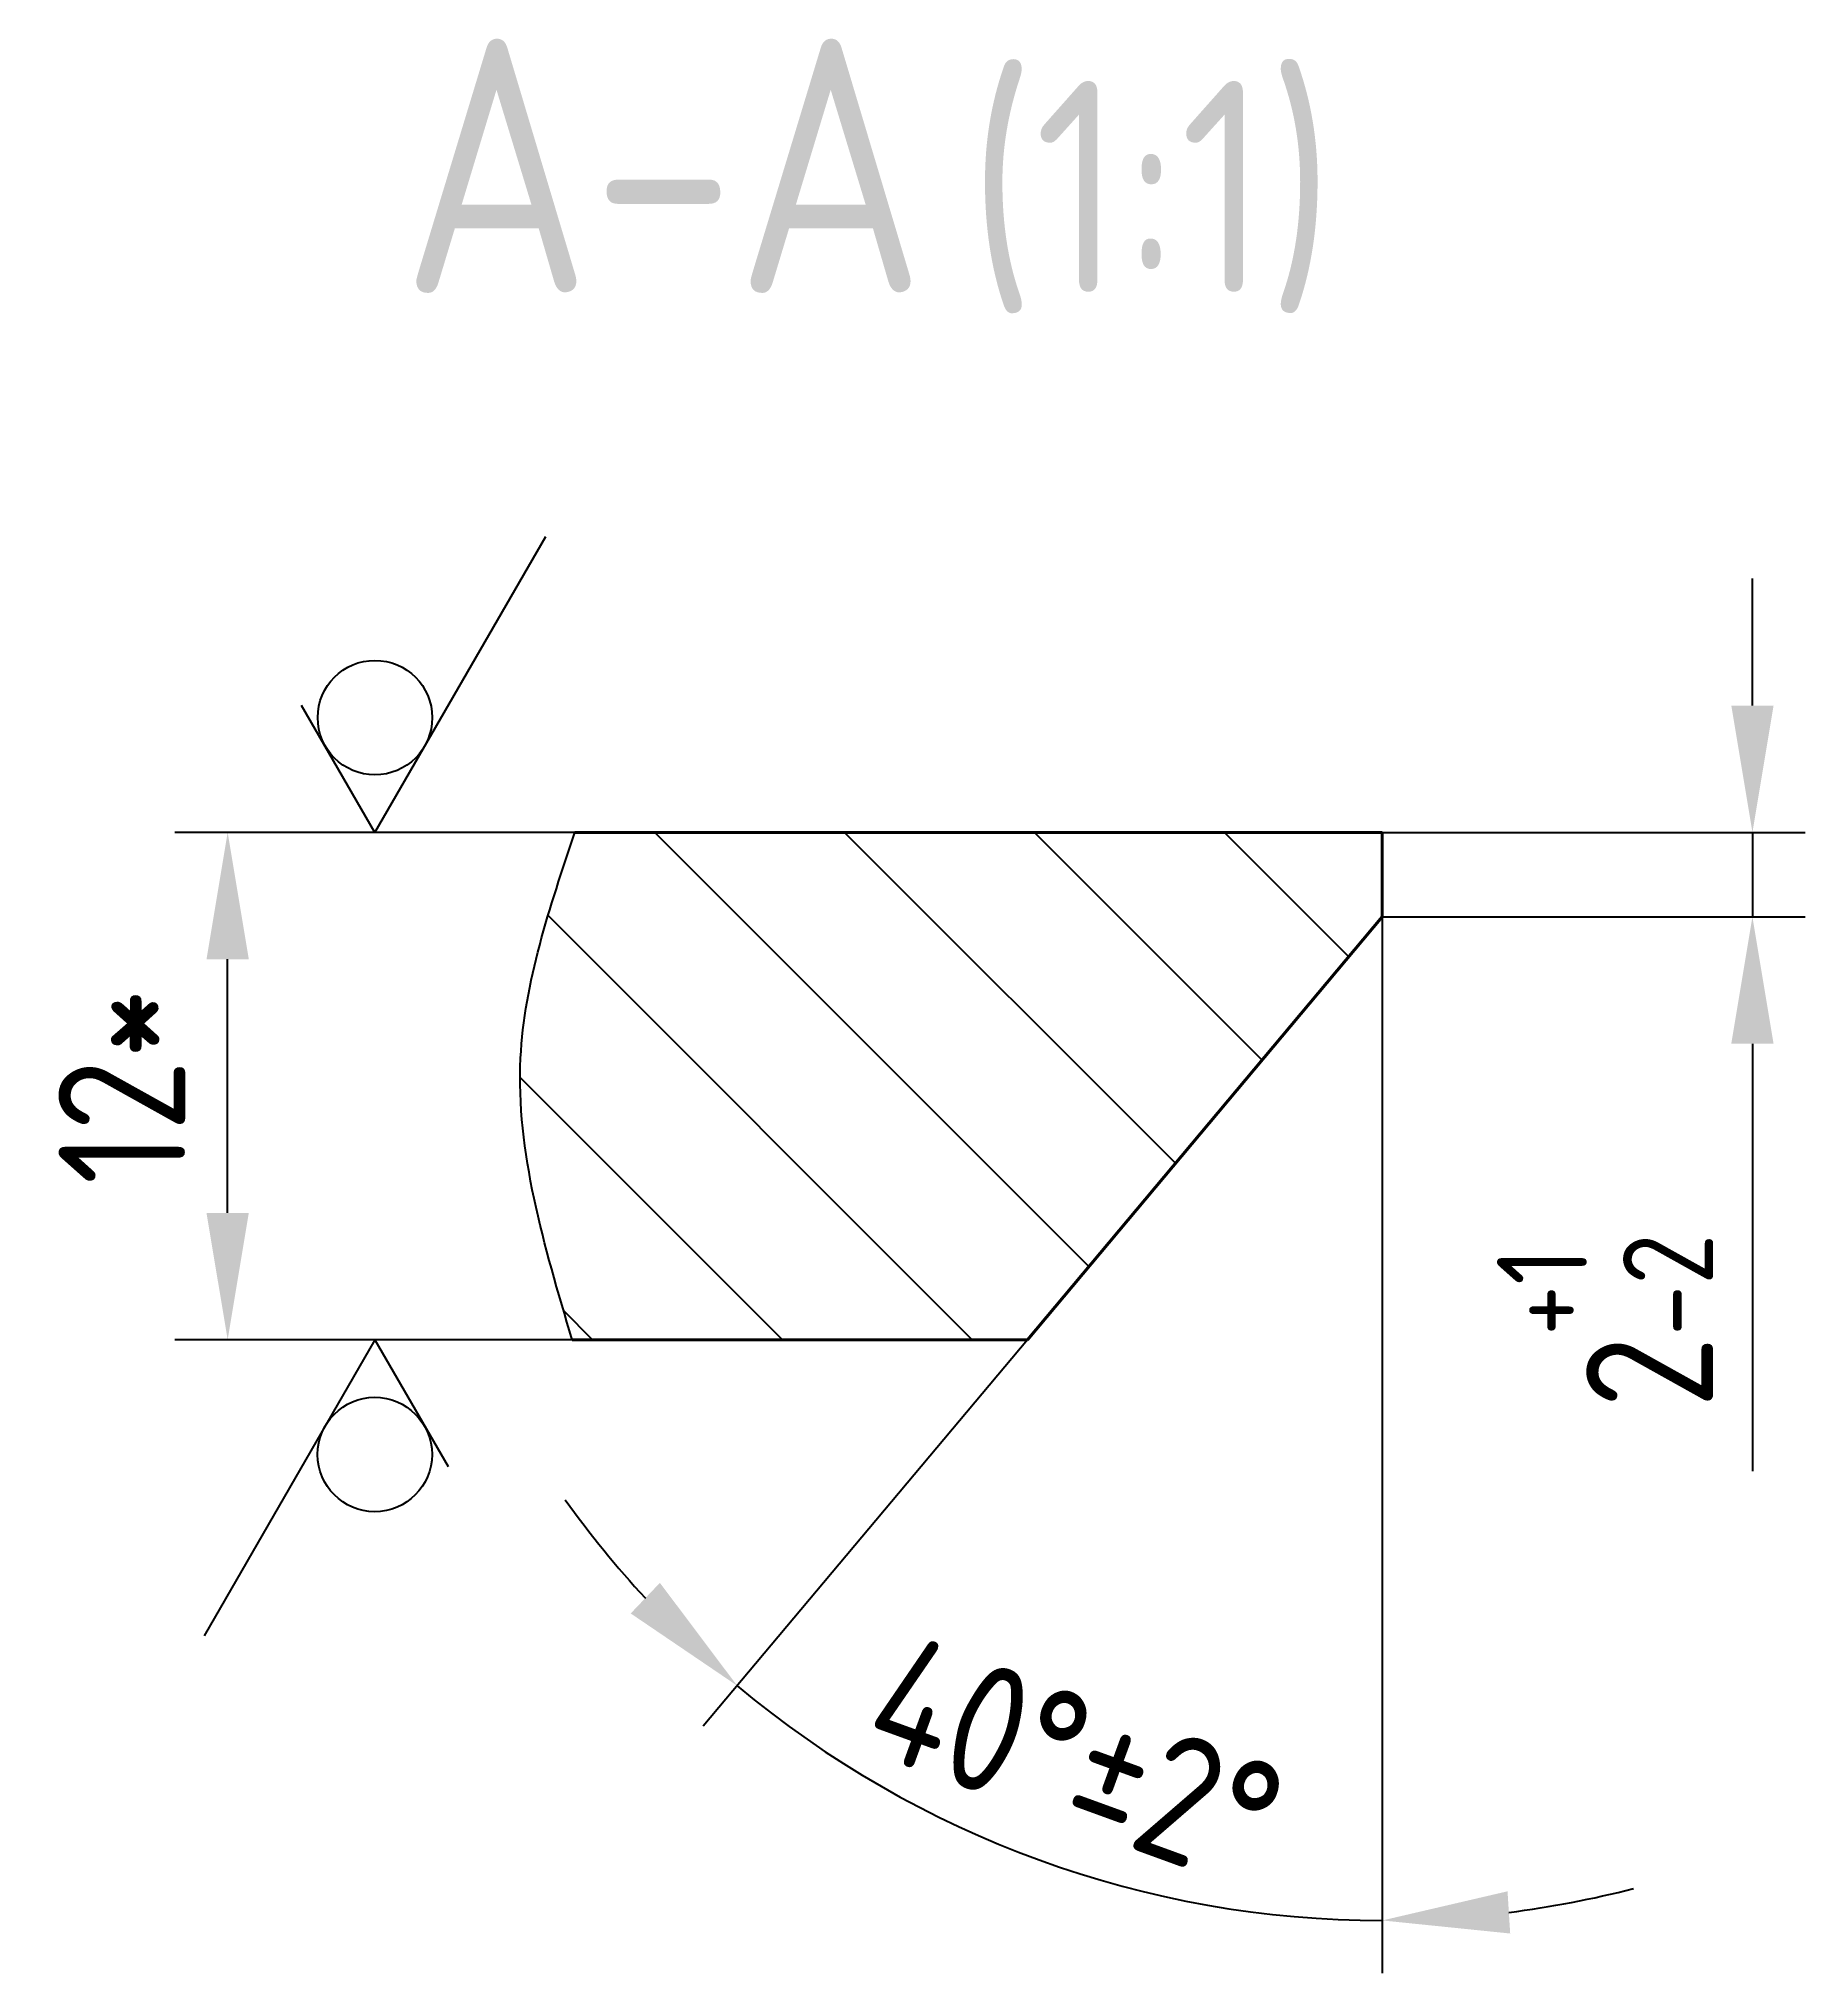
# Model space of a CAD drawing. Header units: millimetres. Extents: x -18 to 1236, y -212 to 365.
# Drawn here: x -17.79 to 23.99, y -212.35 to -166.59 of the extents above.
import ezdxf
from ezdxf.enums import TextEntityAlignment as Align

# ---------------------------------------------------------------- set-up
doc = ezdxf.new("R2010")
doc.units = ezdxf.units.MM
doc.header["$LTSCALE"] = 10
for name, color, linetype in [('Bord', 1, 'Continuous'), ('Cont', 6, 'Continuous'), ('DIM', 7, 'Continuous'), ('HATCH', 2, 'Continuous'), ('Text', 3, 'Continuous'), ('Textb', 6, 'Continuous')]:
    doc.layers.add(name, color=color, linetype=linetype)
doc.styles.add('Style1', font='romans.shx', dxfattribs={"width": 0.8})
doc.dimstyles.new('Lin', dxfattribs={"dimtxt": 3, "dimasz": 3, "dimexe": 1.25, "dimexo": 0, "dimgap": 1, "dimtad": 1, "dimdec": 3, "dimtxsty": 'Style1', "dimcen": 2.5, "dimclrt": 3, "dimadec": 0, "dimazin": 0, "dimtfac": 1, "dimtdec": 3, "dimtmove": 0, "dimatfit": 3, "dimldrblk": 'DOT', "dimfxl": 1, "dimarcsym": 0})

# ---------------------------------------------------------------- blocks, each defined once
blk = doc.blocks.new('*D10')
at = {"layer": 'DIM', "color": 0, "lineweight": -2, "transparency": 16777216}
for p, q in [((-5.104, -185.363), (-14.567, -185.363)), ((-13.317, -194.363), (-13.317, -188.363)), ((-3.702, -197.363), (-14.567, -197.363))]:
    blk.add_line(p, q, dxfattribs=at)
at = {"layer": 'DIM', "color": 0, "transparency": 16777216}
for points in [[(-13.817, -188.363), (-12.817, -188.363), (-13.317, -185.363)], [(-13.817, -194.363), (-12.817, -194.363), (-13.317, -197.363)]]:
    blk.add_solid(points, dxfattribs=at)
at = {"layer": 'DIM', "color": 3, "transparency": 16777216, "insert": (-15.817, -191.363), "char_height": 3, "attachment_point": 5, "rotation": 90, "style": 'Style1'}
blk.add_mtext('12*', dxfattribs=at)
blk = doc.blocks.new('_Dot')
at = {"color": 0, "linetype": 'ByBlock', "lineweight": -2}
blk.add_line((-0.5, 0), (-1, 0), dxfattribs=at)
at = {"color": 0, "linetype": 'ByBlock', "const_width": 0.5}
blk.add_lwpolyline([(-0.25, 0, 1), (0.25, 0, 1)], format="xyb", close=True, dxfattribs=at)
blk = doc.blocks.new('sherISO_09')
at = {"layer": 'Text'}
for q in [(4.041, 7), (-1.732, 3)]:
    blk.add_line((0, 0), q, dxfattribs=at)
blk.add_circle((0.002, 2.713), 1.353, dxfattribs=at)
blk = doc.blocks.new('ZNAK02')
at = {"layer": 'Textb', "style": 'Style1', "width": 0.8}
blk.add_attdef('А-А', text='', height=6, dxfattribs=at).set_placement((13.924, -0.059), align=Align.RIGHT)
blk.add_attdef('SC(1)', (14.939, -0.059), '', height=5, dxfattribs=at)
blk = doc.blocks.new('*D30')
at = {"layer": 'DIM', "color": 0, "lineweight": -2, "transparency": 16777216}
for p, q in [((13.986, -187.363), (13.986, -212.345)), ((5.595, -197.363), (-2.072, -206.5))]:
    blk.add_line(p, q, dxfattribs=at)
for start, end in [(215.5047, 222.7524), (230, 270), (277.2476, 284.4953)]:
    blk.add_arc((13.986, -187.363), 23.732, start, end, dxfattribs=at)
at = {"layer": 'DIM', "color": 0, "transparency": 16777216}
for points in [[(-3.096, -203.111), (-3.786, -203.835), (-1.269, -205.543)], [(17.011, -211.404), (16.948, -210.406), (13.986, -211.095)]]:
    blk.add_solid(points, dxfattribs=at)
at = {"layer": 'DIM', "color": 3, "transparency": 16777216, "insert": (6.724, -207.315), "char_height": 3, "attachment_point": 5, "rotation": 340, "style": 'Style1'}
blk.add_mtext('40°%%p2%%d', dxfattribs=at)
blk = doc.blocks.new('*D31')
at = {"layer": 'DIM', "color": 0, "lineweight": -2, "transparency": 16777216}
for p, q in [((22.739, -182.363), (22.739, -179.363)), ((13.986, -185.363), (23.989, -185.363)), ((22.739, -185.363), (22.739, -187.363)), ((13.986, -187.363), (23.989, -187.363)), ((22.739, -190.363), (22.739, -200.47))]:
    blk.add_line(p, q, dxfattribs=at)
at = {"layer": 'DIM', "color": 0, "transparency": 16777216}
for points in [[(22.239, -182.363), (23.239, -182.363), (22.739, -185.363)], [(22.239, -190.363), (23.239, -190.363), (22.739, -187.363)]]:
    blk.add_solid(points, dxfattribs=at)
at = {"layer": 'DIM', "color": 3, "transparency": 16777216, "insert": (19.254, -196.917), "char_height": 3, "attachment_point": 5, "rotation": 90, "style": 'Style1'}
blk.add_mtext('2{}{\\H0.71x;\\C3;\\S+1^-2;}', dxfattribs=at)

msp = doc.modelspace()

# ---------------------------------------------------------------- hatches: boundary and pattern name
at = {"layer": 'HATCH'}
h = msp.add_hatch(dxfattribs=at)
h.set_pattern_fill('ANSI31', color=256, angle=90)
edge = h.paths.add_edge_path()
edge.add_line((5.5948, -197.3629), (13.9858, -187.3629))
edge.add_line((13.9858, -187.3629), (13.9858, -185.3629))
edge.add_line((13.9858, -185.3629), (-5.104, -185.3629))
edge.add_spline(control_points=[(-5.104, -185.3629), (-5.7024, -187.1383), (-7.0385, -191.1022), (-5.8336, -195.1359), (-5.1683, -197.3629)], knot_values=[0, 0, 0, 0, 5.4926496, 12.2635899, 12.2635899, 12.2635899, 12.2635899], degree=3, periodic=0)
edge.add_line((-5.1683, -197.3629), (5.5948, -197.3629))

# ---------------------------------------------------------------- linework, layer by layer
at = {"layer": 'Bord'}
msp.add_open_spline([(-5.1683, -197.3629), (-5.8336, -195.1359), (-7.0385, -191.1022), (-5.7024, -187.1383), (-5.104, -185.3629)], degree=3, knots=[0, 0, 0, 0, 6.7709403, 12.2635899, 12.2635899, 12.2635899, 12.2635899], dxfattribs=at)
at = {"layer": 'Cont', "lineweight": 40}
for p, q in [((13.9858, -185.3629), (-5.104, -185.3629)), ((13.9858, -185.3629), (13.9858, -187.3629)), ((13.9858, -187.3629), (5.5948, -197.3629)), ((5.5948, -197.3629), (-5.1683, -197.3629))]:
    msp.add_line(p, q, dxfattribs=at)

# ---------------------------------------------------------------- block references
at = {"layer": 'DIM'}
msp.add_blockref('ZNAK02', (-10.7351, -172.5349), dxfattribs=at).add_auto_attribs({'А-А': 'А-А', 'SC(1)': '(1:1)'})
msp.add_blockref('sherISO_09', (-9.8354, -185.3629), dxfattribs=at)
at = {"layer": 'DIM', "rotation": 180}
msp.add_blockref('sherISO_09', (-9.8354, -197.3629), dxfattribs=at)

# ---------------------------------------------------------------- dimensions: what is measured, and where the dimension line sits
at = {"layer": 'DIM'}
dim = msp.add_linear_dim(base=(22.7395, -187.3629), p1=(13.9858, -185.3629), p2=(13.9858, -187.3629), angle=90, text='<>{}{\\H0.71x;\\C3;\\S+1^-2;}', dimstyle='Lin', override={"dimtp": 1, "dimtm": 2}, dxfattribs=at)
dim.commit()
dim.dimension.update_dxf_attribs({"geometry": '*D31', "text_midpoint": (19.2545, -196.9166)})
dim = msp.add_linear_dim(base=(-13.3168, -185.3629), p1=(-3.7016, -197.3629), p2=(-5.104, -185.3629), angle=90, text='<>*', dimstyle='Lin', dxfattribs=at)
dim.commit()
dim.dimension.update_dxf_attribs({"geometry": '*D10', "text_midpoint": (-15.8168, -191.3629)})
dim = msp.add_angular_dim_2l(base=(3.3349, -208.5708), line1=((13.9858, -185.3629), (13.9858, -187.3629)), line2=((13.9858, -187.3629), (5.5948, -197.3629)), text='<>%%p2%%d', dimstyle='Lin', dxfattribs=at)
dim.commit()
dim.dimension.update_dxf_attribs({"geometry": '*D30', "text_midpoint": (6.724, -207.3146)})

doc.saveas('drawing.dxf')
